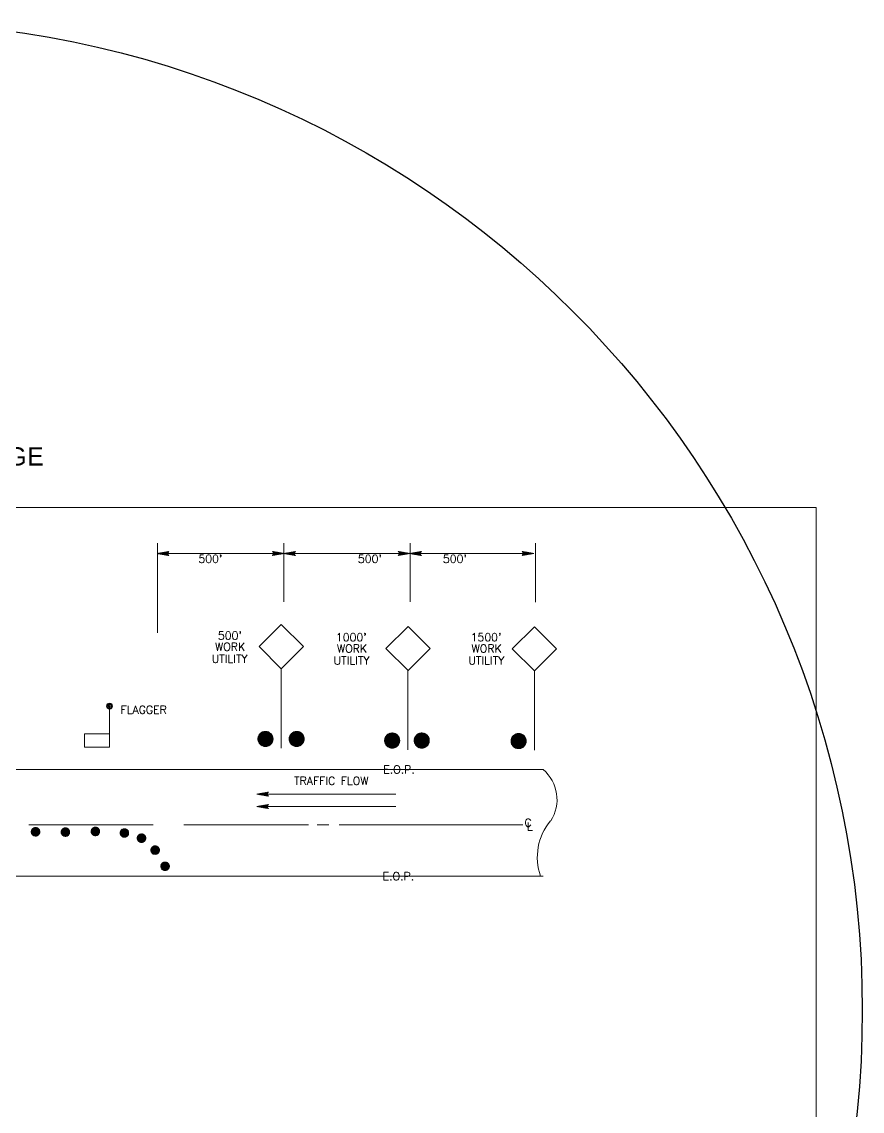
# Model space of a CAD drawing. Header units: feet. Extents: x -16154 to 3860, y -1534289809 to -1534279773.
# Drawn here: x -9061 to -8274, y -1534285388 to -1534284369 of the extents above; entities that cross this region are included whole.
import ezdxf
from ezdxf.enums import TextEntityAlignment as Align

# ---------------------------------------------------------------- set-up
doc = ezdxf.new("R2010")
doc.units = ezdxf.units.FT
doc.header["$MEASUREMENT"] = 0
for name, color, linetype, lineweight in [('16', 135, 'Continuous', 0), ('DoubleLaneStreetTRAFFIC_003 - 16', 135, 'Continuous', 0), ('DoubleLaneStreetTRAFFIC_003 - 4', 135, 'Continuous', 0), ('DoubleLaneStreetTRAFFIC_003 - SHADE', 33, 'Continuous', 0), ('Level 18', 7, 'Continuous', 0), ('Level 63', 7, 'Continuous', 0)]:
    doc.layers.add(name, color=color, linetype=linetype, lineweight=lineweight)
doc.styles.add('ROMANS', font='romans.shx', dxfattribs={"height": 6.56168})
doc.styles.add('TelcoFixed', font='font000.shx', dxfattribs={"height": 9})

# ---------------------------------------------------------------- blocks, each defined once
blk = doc.blocks.new('*U4')
at = {"layer": 'Level 63', "color": 7, "linetype": 'Continuous', "lineweight": 0, "flags": 128}
blk.add_lwpolyline([(816.6, -518.9), (816.6, 518.9), (-816.6, 518.9), (-816.6, -518.9)], close=True, dxfattribs=at)
blk = doc.blocks.new('*U3')
at = {"layer": 'Level 63', "color": 7, "linetype": 'Continuous', "lineweight": 0}
blk.add_blockref('*U4', (0, 0), dxfattribs=at)
blk = doc.blocks.new('AHSOL')
at = {"layer": '16', "color": 135, "linetype": 'Continuous'}
for p, q in [((0.0003, 0.0003), (-0.0948, 0.0167)), ((0.0003, 0.0003), (-0.0948, -0.0161)), ((-0.0947, 0.0167), (-0.0946, 0.0167)), ((-0.0928, 0.0164), (-0.0654, -0.011)), ((-0.0919, 0.0148), (-0.0907, 0.016)), ((-0.0893, 0.0127), (-0.0867, 0.0153)), ((-0.0893, -0.0151), (-0.063, 0.0112)), ((-0.0876, 0.0098), (-0.0827, 0.0147)), ((-0.0872, 0.0154), (-0.0614, -0.0103)), ((-0.0865, -0.0077), (-0.0669, 0.0119)), ((-0.086, 0.0067), (-0.0788, 0.014)), ((-0.085, 0.0031), (-0.0748, 0.0133)), ((-0.085, -0.0015), (-0.0709, 0.0126)), ((-0.085, 0.0039), (-0.0694, -0.0117)), ((-0.0837, -0.0142), (-0.059, 0.0106)), ((-0.0816, 0.0144), (-0.0575, -0.0096)), ((-0.0781, -0.0132), (-0.055, 0.0099)), ((-0.076, 0.0135), (-0.0535, -0.009)), ((-0.0725, -0.0122), (-0.0511, 0.0092)), ((-0.0704, 0.0125), (-0.0496, -0.0083)), ((-0.0669, -0.0113), (-0.0471, 0.0085)), ((-0.0647, 0.0115), (-0.0456, -0.0076)), ((-0.0613, -0.0103), (-0.0432, 0.0078)), ((-0.0591, 0.0106), (-0.0416, -0.0069)), ((-0.0557, -0.0093), (-0.0392, 0.0071)), ((-0.0535, 0.0096), (-0.0377, -0.0062)), ((-0.0501, -0.0084), (-0.0353, 0.0065)), ((-0.0479, 0.0086), (-0.0337, -0.0055)), ((-0.0445, -0.0074), (-0.0313, 0.0058)), ((-0.0423, 0.0077), (-0.0298, -0.0049)), ((-0.0389, -0.0064), (-0.0273, 0.0051)), ((-0.0367, 0.0067), (-0.0258, -0.0042)), ((-0.0333, -0.0055), (-0.0234, 0.0044)), ((-0.0311, 0.0057), (-0.0219, -0.0035)), ((-0.0277, -0.0045), (-0.0194, 0.0037)), ((-0.0255, 0.0048), (-0.0179, -0.0028)), ((-0.022, -0.0035), (-0.0155, 0.0031)), ((-0.0199, 0.0038), (-0.0139, -0.0021)), ((-0.0164, -0.0026), (-0.0115, 0.0024)), ((-0.0143, 0.0028), (-0.01, -0.0015)), ((-0.0108, -0.0016), (-0.0075, 0.0017)), ((-0.0087, 0.0019), (-0.006, -0.0008)), ((-0.0052, -0.0006), (-0.0036, 0.001)), ((-0.0031, 0.0009), (-0.0021, -0.0001)), ((-0.0935, -0.0153), (-0.0931, -0.0158)), ((-0.0909, -0.0133), (-0.0891, -0.0151)), ((-0.0885, -0.0111), (-0.0852, -0.0144)), ((-0.0868, -0.0082), (-0.0812, -0.0137)), ((-0.0857, -0.0046), (-0.0773, -0.013)), ((-0.085, -0.0007), (-0.0733, -0.0124))]:
    blk.add_line(p, q, dxfattribs=at)
at = {"layer": '16', "color": 135, "linetype": 'Continuous', "flags": 128}
blk.add_lwpolyline([(-0.0948, 0.0167), (0.0003, 0.0003), (-0.0948, -0.0161), (-0.0925, -0.0148), (-0.0915, -0.0138), (-0.0902, -0.0128), (-0.0889, -0.0115), (-0.0883, -0.0108), (-0.0873, -0.0092), (-0.0866, -0.0079), (-0.086, -0.0066), (-0.0856, -0.0043), (-0.0853, -0.003), (-0.085, -0.002), (-0.085, 0.0023), (-0.085, 0.0043), (-0.086, 0.0066), (-0.0866, 0.0082), (-0.0876, 0.0098), (-0.0883, 0.0108), (-0.0889, 0.0118), (-0.0896, 0.0131), (-0.0909, 0.0141), (-0.0919, 0.0148), (-0.0925, 0.0154), (-0.0935, 0.0161)], close=True, dxfattribs=at)
at = {"layer": '16', "color": 135, "linetype": 'Continuous'}
blk.add_arc((-0.1036, 0.0003), 0.0186, 298.07249, 61.92751, dxfattribs=at)
blk = doc.blocks.new('*U177')
at = {"layer": 'DoubleLaneStreetTRAFFIC_003 - 4', "color": 135, "linetype": 'Continuous', "ltscale": 1.522829}
for p, q in [((255.6, 484), (255.6, 399.9)), ((374.1, 484), (374.1, 429)), ((492.5, 484), (492.5, 429)), ((609.6, 484), (609.6, 428.7)), ((374.1, 474.2), (255.6, 474.2)), ((492, 474.2), (374.1, 474.2)), ((608, 474.2), (492, 474.2)), ((371.6, 292), (371.6, 366.3)), ((490.3, 290.5), (490.3, 364.8)), ((608.8, 290.1), (608.8, 364.3)), ((210.7, 305.4), (210.7, 331.7)), ((357.7, 307.6), (349.8, 299.7)), ((357.4, 307.6), (349.8, 300)), ((357.1, 307.6), (349.8, 300.3)), ((356.7, 307.6), (349.8, 300.7)), ((356.4, 307.6), (349.8, 301)), ((356, 307.6), (349.8, 301.4)), ((358.3, 307.5), (349.9, 299.1)), ((358, 307.5), (349.9, 299.4)), ((355.6, 307.5), (349.9, 301.8)), ((358.6, 307.4), (350, 298.8)), ((355.1, 307.4), (350, 302.3)), ((358.9, 307.3), (350.1, 298.5)), ((354.6, 307.3), (350.1, 302.8)), ((359.2, 307.2), (350.2, 298.2)), ((359.4, 307.1), (350.3, 298)), ((354.1, 307.1), (350.3, 303.3)), ((359.7, 307), (350.4, 297.7)), ((359.9, 306.9), (350.5, 297.5)), ((360.1, 306.8), (350.6, 297.3)), ((353.4, 306.8), (350.6, 304)), ((360.4, 306.7), (350.7, 297)), ((360.6, 306.5), (350.9, 296.8)), ((360.8, 306.4), (351, 296.6)), ((361, 306.3), (351.1, 296.4)), ((361.2, 306.1), (351.3, 296.2)), ((361.4, 305.9), (351.5, 296)), ((352.2, 305.9), (351.5, 305.2)), ((362.2, 296), (352.3, 306)), ((362.4, 296.2), (352.4, 306.1)), ((362.5, 296.4), (352.6, 306.3)), ((362.7, 296.6), (352.9, 306.4)), ((362.8, 296.8), (353.1, 306.6)), ((362.9, 297.1), (353.3, 306.7)), ((363, 297.3), (353.5, 306.8)), ((363.2, 297.5), (353.7, 306.9)), ((363.3, 297.8), (354, 307.1)), ((363.4, 298), (354.2, 307.2)), ((363.5, 298.3), (354.5, 307.3)), ((363.6, 298.5), (354.8, 307.3)), ((363.6, 298.8), (355, 307.4)), ((363.7, 299.1), (355.3, 307.5)), ((363.8, 299.4), (355.6, 307.5)), ((363.8, 299.7), (355.9, 307.6)), ((363.8, 300), (356.3, 307.6)), ((363.9, 300.4), (356.6, 307.6)), ((363.9, 300.7), (356.9, 307.6)), ((363.8, 301.1), (357.3, 307.6)), ((363.8, 301.5), (357.7, 307.6)), ((363.7, 301.9), (358.1, 307.5)), ((363.6, 302.4), (358.6, 307.4)), ((363.5, 302.9), (359.1, 307.3)), ((363.3, 303.4), (359.7, 307)), ((362.9, 304.2), (360.4, 306.7)), ((386.9, 307.6), (379, 299.7)), ((386.6, 307.6), (379, 300)), ((386.3, 307.6), (379, 300.3)), ((385.9, 307.6), (379, 300.7)), ((385.6, 307.6), (379, 301.1)), ((385.2, 307.6), (379, 301.4)), ((387.5, 307.5), (379.1, 299.1)), ((387.2, 307.5), (379.1, 299.4)), ((384.8, 307.5), (379.1, 301.9)), ((387.8, 307.4), (379.2, 298.8)), ((384.3, 307.4), (379.2, 302.3)), ((388.1, 307.3), (379.3, 298.5)), ((383.8, 307.3), (379.3, 302.8)), ((388.4, 307.2), (379.4, 298.3)), ((388.6, 307.1), (379.5, 298)), ((383.2, 307.1), (379.5, 303.4)), ((388.9, 307), (379.6, 297.7)), ((389.1, 306.9), (379.7, 297.5)), ((389.3, 306.8), (379.8, 297.3)), ((389.6, 306.7), (379.9, 297)), ((382.5, 306.7), (379.9, 304.1)), ((389.8, 306.6), (380.1, 296.8)), ((390, 306.4), (380.2, 296.6)), ((390.2, 306.3), (380.3, 296.4)), ((390.4, 306.1), (380.5, 296.2)), ((390.6, 306), (380.7, 296)), ((391.5, 296.1), (381.6, 306.1)), ((391.7, 296.3), (381.8, 306.2)), ((391.8, 296.5), (382, 306.4)), ((391.9, 296.8), (382.2, 306.5)), ((392.1, 297), (382.4, 306.6)), ((392.2, 297.2), (382.6, 306.8)), ((392.3, 297.4), (382.9, 306.9)), ((392.4, 297.7), (383.1, 307)), ((392.6, 297.9), (383.4, 307.1)), ((392.7, 298.2), (383.6, 307.2)), ((392.7, 298.4), (383.9, 307.3)), ((392.8, 298.7), (384.1, 307.4)), ((392.9, 299), (384.4, 307.5)), ((393, 299.3), (384.7, 307.5)), ((393, 299.6), (385, 307.6)), ((393, 299.9), (385.3, 307.6)), ((393.1, 300.2), (385.7, 307.6)), ((393.1, 300.6), (386, 307.6)), ((393.1, 300.9), (386.4, 307.6)), ((393, 301.3), (386.8, 307.6)), ((393, 301.7), (387.2, 307.5)), ((392.9, 302.2), (387.6, 307.5)), ((392.8, 302.6), (388.1, 307.3)), ((392.6, 303.2), (388.6, 307.1)), ((392.3, 303.8), (389.3, 306.8)), ((391.7, 304.8), (390.2, 306.3)), ((475.7, 306.2), (468.4, 298.9)), ((475.3, 306.2), (468.4, 299.2)), ((476, 306.1), (468.4, 298.6)), ((474.9, 306.1), (468.4, 299.6)), ((476.6, 306.1), (468.5, 297.9)), ((476.3, 306.1), (468.5, 298.2)), ((474.6, 306.1), (468.5, 300)), ((474.1, 306), (468.5, 300.4)), ((476.9, 306), (468.6, 297.6)), ((477.2, 305.9), (468.6, 297.3)), ((482.4, 297.6), (473.9, 306)), ((482.4, 297.9), (474.2, 306)), ((482.5, 298.2), (474.5, 306.1)), ((482.5, 298.5), (474.9, 306.1)), ((482.5, 298.8), (475.2, 306.2)), ((482.5, 299.2), (475.6, 306.2)), ((482.5, 299.6), (475.9, 306.1)), ((482.5, 299.9), (476.3, 306.1)), ((482.4, 300.4), (476.7, 306)), ((482.3, 300.8), (477.2, 305.9)), ((503.4, 306.2), (496.1, 298.9)), ((503.1, 306.2), (496.1, 299.2)), ((503.7, 306.1), (496.1, 298.5)), ((502.7, 306.1), (496.1, 299.6)), ((504.4, 306.1), (496.2, 297.9)), ((504.1, 306.1), (496.2, 298.2)), ((502.3, 306.1), (496.2, 300)), ((501.9, 306), (496.2, 300.4)), ((504.7, 306), (496.3, 297.6)), ((505, 305.9), (496.3, 297.3)), ((501.4, 305.9), (496.3, 300.9)), ((510, 297.4), (501.5, 305.9)), ((510.1, 297.7), (501.8, 306)), ((510.1, 298), (502.1, 306.1)), ((510.2, 298.3), (502.4, 306.1)), ((510.2, 298.6), (502.7, 306.1)), ((510.2, 299), (503, 306.2)), ((510.2, 299.3), (503.4, 306.2)), ((510.2, 299.7), (503.8, 306.1)), ((510.2, 300.1), (504.2, 306.1)), ((510.1, 300.5), (504.6, 306)), ((357.9, 293.6), (349.8, 301.7)), ((357.6, 293.6), (349.8, 301.4)), ((357.3, 293.5), (349.8, 301)), ((356.9, 293.5), (349.8, 300.7)), ((356.6, 293.5), (349.8, 300.3)), ((356.2, 293.6), (349.8, 300)), ((355.8, 293.6), (349.8, 299.6)), ((358.2, 293.7), (349.9, 302)), ((355.4, 293.7), (349.9, 299.1)), ((358.8, 293.8), (350, 302.5)), ((358.5, 293.7), (350, 302.3)), ((354.9, 293.8), (350, 298.7)), ((359, 293.9), (350.1, 302.8)), ((359.3, 294), (350.2, 303.1)), ((354.4, 294), (350.2, 298.1)), ((359.5, 294.1), (350.3, 303.3)), ((359.8, 294.2), (350.4, 303.6)), ((360, 294.3), (350.5, 303.8)), ((353.7, 294.2), (350.5, 297.5)), ((360.3, 294.4), (350.7, 304)), ((360.5, 294.6), (350.8, 304.3)), ((360.7, 294.7), (350.9, 304.5)), ((352.9, 294.7), (350.9, 296.7)), ((360.9, 294.8), (351.1, 304.7)), ((361.1, 295), (351.2, 304.9)), ((361.3, 295.2), (351.4, 305.1)), ((361.5, 295.3), (351.5, 305.3)), ((361.6, 305.8), (351.6, 295.8)), ((361.7, 295.5), (351.7, 305.5)), ((361.8, 305.6), (351.8, 295.6)), ((361.9, 295.7), (351.9, 305.6)), ((361.9, 305.4), (352, 295.5)), ((362, 295.8), (352.1, 305.8)), ((362.1, 305.2), (352.2, 295.3)), ((362.3, 305.1), (352.3, 295.1)), ((362.4, 304.9), (352.5, 295)), ((362.6, 304.6), (352.7, 294.8)), ((362.7, 304.4), (353, 294.7)), ((362.9, 304.2), (353.2, 294.5)), ((363, 304), (353.4, 294.4)), ((363.1, 303.8), (353.6, 294.3)), ((363.2, 303.5), (353.9, 294.2)), ((363.3, 303.3), (354.1, 294.1)), ((363.4, 303), (354.4, 294)), ((363.5, 302.8), (354.6, 293.9)), ((363.6, 302.5), (354.9, 293.8)), ((363.7, 302.2), (355.2, 293.7)), ((363.7, 301.9), (355.5, 293.7)), ((363.8, 301.6), (355.8, 293.6)), ((363.8, 301.3), (356.1, 293.6)), ((363.9, 301), (356.4, 293.5)), ((363.9, 300.6), (356.8, 293.5)), ((363.9, 300.3), (357.1, 293.5)), ((363.8, 299.9), (357.5, 293.6)), ((363.8, 299.5), (357.9, 293.6)), ((363.7, 299.1), (358.3, 293.7)), ((363.6, 298.6), (358.8, 293.8)), ((363.4, 298), (359.4, 294)), ((363.1, 297.4), (360, 294.3)), ((362.6, 296.5), (360.9, 294.8)), ((387, 293.6), (379, 301.5)), ((386.7, 293.6), (379, 301.2)), ((386.3, 293.5), (379, 300.9)), ((386, 293.5), (379, 300.6)), ((385.6, 293.5), (379, 300.2)), ((385.2, 293.6), (379, 299.8)), ((387.6, 293.7), (379.1, 302.1)), ((387.3, 293.6), (379.1, 301.9)), ((384.8, 293.6), (379.1, 299.4)), ((387.9, 293.8), (379.2, 302.4)), ((384.4, 293.7), (379.2, 298.9)), ((388.1, 293.9), (379.3, 302.7)), ((383.9, 293.9), (379.3, 298.5)), ((388.4, 293.9), (379.4, 303)), ((388.7, 294), (379.5, 303.2)), ((383.3, 294.1), (379.5, 297.9)), ((388.9, 294.1), (379.6, 303.5)), ((389.1, 294.3), (379.7, 303.7)), ((389.4, 294.4), (379.8, 303.9)), ((382.7, 294.4), (379.8, 297.2)), ((389.6, 294.5), (379.9, 304.2)), ((389.8, 294.6), (380.1, 304.4)), ((390, 294.8), (380.2, 304.6)), ((390.2, 294.9), (380.4, 304.8)), ((390.4, 295.1), (380.5, 305)), ((381.6, 295.1), (380.5, 296.2)), ((390.6, 295.2), (380.7, 305.2)), ((390.8, 305.8), (380.8, 295.8)), ((390.8, 295.4), (380.8, 305.4)), ((381.1, 305.7), (381, 305.5)), ((391, 305.6), (381, 295.6)), ((391, 295.6), (381, 305.6)), ((391.2, 295.8), (381.2, 305.7)), ((391.1, 305.4), (381.2, 295.5)), ((391.3, 296), (381.4, 305.9)), ((391.3, 305.3), (381.4, 295.3)), ((391.5, 305.1), (381.5, 295.1)), ((391.6, 304.9), (381.7, 295)), ((391.8, 304.7), (381.9, 294.8)), ((391.9, 304.5), (382.2, 294.7)), ((392.1, 304.2), (382.4, 294.6)), ((392.2, 304), (382.6, 294.4)), ((392.3, 303.8), (382.8, 294.3)), ((392.4, 303.5), (383.1, 294.2)), ((392.5, 303.3), (383.3, 294.1)), ((392.6, 303), (383.6, 294)), ((392.7, 302.8), (383.8, 293.9)), ((392.8, 302.5), (384.1, 293.8)), ((392.9, 302.2), (384.4, 293.7)), ((392.9, 301.9), (384.7, 293.7)), ((393, 301.6), (385, 293.6)), ((393, 301.3), (385.3, 293.6)), ((393.1, 301), (385.6, 293.5)), ((393.1, 300.7), (386, 293.5)), ((393.1, 300.3), (386.3, 293.5)), ((393, 299.9), (386.7, 293.6)), ((393, 299.5), (387.1, 293.6)), ((392.9, 299.1), (387.5, 293.7)), ((392.8, 298.6), (388, 293.8)), ((392.6, 298.1), (388.5, 294)), ((392.3, 297.5), (389.2, 294.3)), ((391.8, 296.6), (390, 294.8)), ((476.2, 292.1), (468.4, 299.8)), ((475.9, 292.1), (468.4, 299.5)), ((475.5, 292), (468.4, 299.2)), ((475.2, 292.1), (468.4, 298.8)), ((474.8, 292.1), (468.4, 298.4)), ((476.8, 292.2), (468.5, 300.4)), ((476.5, 292.1), (468.5, 300.1)), ((474.4, 292.1), (468.5, 298)), ((473.7, 305.9), (468.6, 300.9)), ((477.1, 292.2), (468.6, 300.7)), ((474, 292.2), (468.6, 297.6)), ((477.5, 305.9), (468.7, 297.1)), ((477.4, 292.3), (468.7, 301)), ((473.5, 292.3), (468.7, 297.1)), ((477.8, 305.8), (468.8, 296.8)), ((473.2, 305.8), (468.8, 301.4)), ((477.9, 292.5), (468.8, 301.6)), ((477.7, 292.4), (468.8, 301.3)), ((478, 305.7), (468.9, 296.5)), ((478.2, 292.6), (468.9, 301.8)), ((472.9, 292.5), (468.9, 296.6)), ((478.3, 305.6), (469, 296.3)), ((472.6, 305.5), (469, 302)), ((478.5, 305.5), (469.1, 296.1)), ((478.4, 292.7), (469.1, 302.1)), ((472.3, 292.8), (469.1, 296)), ((478.7, 305.3), (469.2, 295.8)), ((478.7, 292.8), (469.2, 302.3)), ((479, 305.2), (469.3, 295.6)), ((478.9, 292.9), (469.3, 302.5)), ((471.9, 305.2), (469.4, 302.7)), ((479.1, 293.1), (469.4, 302.7)), ((479.2, 305.1), (469.5, 295.4)), ((479.4, 304.9), (469.6, 295.2)), ((479.3, 293.2), (469.6, 303)), ((479.5, 293.3), (469.7, 303.2)), ((479.6, 304.8), (469.8, 294.9)), ((479.7, 293.5), (469.8, 303.4)), ((479.8, 304.6), (469.9, 294.7)), ((479.9, 293.6), (470, 303.6)), ((480, 304.5), (470.1, 294.5)), ((480.2, 304.3), (470.2, 294.4)), ((480.1, 293.8), (470.2, 303.8)), ((480.3, 294), (470.3, 303.9)), ((480.4, 304.2), (470.4, 294.2)), ((480.5, 294.2), (470.5, 304.1)), ((480.6, 304), (470.6, 294)), ((480.7, 294.3), (470.7, 304.3)), ((480.7, 303.8), (470.8, 293.8)), ((480.8, 294.5), (470.9, 304.5)), ((480.9, 303.6), (471, 293.7)), ((481, 294.7), (471.1, 304.6)), ((481, 303.4), (471.2, 293.5)), ((481.1, 294.9), (471.3, 304.8)), ((481.2, 303.2), (471.4, 293.4)), ((481.3, 295.1), (471.5, 304.9)), ((481.3, 303), (471.6, 293.2)), ((481.4, 295.3), (471.7, 305.1)), ((481.5, 302.8), (471.8, 293.1)), ((481.6, 295.6), (471.9, 305.2)), ((481.6, 302.6), (472, 292.9)), ((481.7, 295.8), (472.1, 305.3)), ((481.7, 302.3), (472.2, 292.8)), ((481.8, 296), (472.4, 305.4)), ((481.9, 302.1), (472.5, 292.7)), ((481.9, 296.3), (472.6, 305.6)), ((482, 301.8), (472.7, 292.6)), ((482, 296.5), (472.9, 305.7)), ((482.1, 301.6), (473, 292.5)), ((482.1, 296.8), (473.1, 305.8)), ((482.2, 301.3), (473.2, 292.4)), ((482.2, 297), (473.4, 305.8)), ((482.2, 301.1), (473.5, 292.3)), ((482.3, 297.3), (473.7, 305.9)), ((482.3, 300.8), (473.8, 292.2)), ((482.4, 300.5), (474.1, 292.2)), ((482.4, 300.2), (474.4, 292.1)), ((482.5, 299.9), (474.7, 292.1)), ((482.5, 299.6), (475, 292.1)), ((482.5, 299.2), (475.3, 292)), ((482.5, 298.9), (475.7, 292.1)), ((482.5, 298.5), (476.1, 292.1)), ((482.4, 298.1), (476.5, 292.1)), ((482.4, 297.7), (476.9, 292.2)), ((482.3, 297.2), (477.4, 292.3)), ((482.2, 301.3), (477.7, 305.8)), ((482.1, 296.7), (477.9, 292.5)), ((481.9, 301.9), (478.2, 305.6)), ((481.8, 296.1), (478.5, 292.7)), ((481.6, 302.6), (478.9, 305.2)), ((480.7, 303.9), (480.3, 304.3)), ((503.7, 292.1), (496.1, 299.6)), ((503.4, 292), (496.1, 299.3)), ((503, 292), (496.1, 298.9)), ((502.6, 292.1), (496.1, 298.6)), ((504.3, 292.1), (496.2, 300.2)), ((504, 292.1), (496.2, 299.9)), ((502.2, 292.1), (496.2, 298.2)), ((504.9, 292.3), (496.3, 300.8)), ((504.6, 292.2), (496.3, 300.5)), ((501.8, 292.2), (496.3, 297.7)), ((505.2, 305.9), (496.4, 297.1)), ((505.2, 292.3), (496.4, 301.1)), ((501.3, 292.3), (496.4, 297.3)), ((505.5, 305.8), (496.5, 296.8)), ((500.9, 305.8), (496.5, 301.4)), ((505.5, 292.4), (496.5, 301.4)), ((500.8, 292.4), (496.5, 296.8)), ((505.8, 305.7), (496.6, 296.5)), ((505.7, 292.5), (496.6, 301.6)), ((506, 305.6), (496.7, 296.3)), ((500.3, 305.6), (496.7, 301.9)), ((506, 292.6), (496.7, 301.9)), ((506.2, 305.5), (496.8, 296)), ((506.2, 292.7), (496.8, 302.1)), ((500.2, 292.7), (496.8, 296.2)), ((506.5, 305.3), (496.9, 295.8)), ((506.4, 292.8), (496.9, 302.4)), ((506.7, 293), (497, 302.6)), ((506.7, 305.2), (497.1, 295.6)), ((499.6, 305.2), (497.1, 302.7)), ((506.9, 305.1), (497.2, 295.4)), ((506.9, 293.1), (497.2, 302.8)), ((507.1, 304.9), (497.3, 295.1)), ((507.1, 293.2), (497.3, 303)), ((507.3, 304.8), (497.5, 294.9)), ((507.3, 293.4), (497.5, 303.2)), ((507.5, 304.6), (497.6, 294.7)), ((507.5, 293.5), (497.6, 303.4)), ((507.7, 304.5), (497.8, 294.5)), ((507.7, 293.7), (497.8, 303.6)), ((507.9, 293.9), (497.9, 303.8)), ((507.9, 304.3), (498, 294.3)), ((508.1, 304.1), (498.1, 294.2)), ((508.1, 294), (498.1, 304)), ((508.3, 294.2), (498.3, 304.2)), ((508.3, 304), (498.3, 294)), ((508.4, 294.4), (498.5, 304.4)), ((508.5, 303.8), (498.5, 293.8)), ((508.6, 294.6), (498.7, 304.5)), ((508.6, 303.6), (498.7, 293.7)), ((508.8, 294.8), (498.9, 304.7)), ((508.8, 303.4), (498.9, 293.5)), ((508.9, 295), (499.1, 304.8)), ((508.9, 303.2), (499.1, 293.4)), ((509, 295.2), (499.3, 305)), ((509.1, 303), (499.3, 293.2)), ((509.2, 295.4), (499.5, 305.1)), ((509.2, 302.8), (499.5, 293.1)), ((509.3, 295.6), (499.7, 305.2)), ((509.3, 302.5), (499.7, 292.9)), ((509.4, 295.9), (499.9, 305.4)), ((509.5, 302.3), (500, 292.8)), ((509.6, 296.1), (500.2, 305.5)), ((509.6, 302.1), (500.2, 292.7)), ((509.7, 296.3), (500.4, 305.6)), ((509.7, 301.8), (500.4, 292.6)), ((509.8, 296.6), (500.7, 305.7)), ((509.8, 301.6), (500.7, 292.5)), ((509.9, 296.8), (500.9, 305.8)), ((509.9, 301.3), (501, 292.4)), ((509.9, 297.1), (501.2, 305.9)), ((510, 301), (501.2, 292.3)), ((510, 300.8), (501.5, 292.2)), ((510.1, 300.5), (501.8, 292.2)), ((510.2, 300.2), (502.1, 292.1)), ((510.2, 299.9), (502.4, 292.1)), ((510.2, 299.5), (502.7, 292.1)), ((510.2, 299.2), (503.1, 292)), ((510.2, 298.8), (503.4, 292.1)), ((510.2, 298.5), (503.8, 292.1)), ((510.2, 298.1), (504.2, 292.1)), ((510.1, 297.6), (504.6, 292.2)), ((510, 301), (505, 305.9)), ((510, 297.2), (505.1, 292.3)), ((509.8, 301.5), (505.6, 305.7)), ((509.8, 296.6), (505.6, 292.5)), ((509.6, 302.1), (506.2, 305.5)), ((509.5, 296), (506.3, 292.8)), ((509.1, 302.9), (506.9, 305.1)), ((594.4, 305.7), (586.9, 298.2)), ((594.1, 305.7), (586.9, 298.5)), ((593.7, 305.7), (586.9, 298.9)), ((593.3, 305.7), (586.9, 299.3)), ((594.7, 305.6), (586.9, 297.9)), ((594.6, 291.6), (586.9, 299.3)), ((594.3, 291.6), (586.9, 299)), ((594, 291.6), (586.9, 298.7)), ((593.6, 291.6), (586.9, 298.3)), ((593.2, 291.6), (586.9, 297.9)), ((595, 305.6), (587, 297.5)), ((592.9, 305.6), (587, 299.7)), ((595.3, 305.5), (587, 297.2)), ((592.5, 305.5), (587, 300.1)), ((595.3, 291.7), (587, 299.9)), ((595, 291.7), (587, 299.6)), ((592.8, 291.7), (587, 297.5)), ((595.6, 305.5), (587.1, 297)), ((595.6, 291.8), (587.1, 300.2)), ((592.4, 291.8), (587.1, 297.1)), ((595.9, 305.4), (587.2, 296.7)), ((592, 305.4), (587.2, 300.5)), ((596.1, 291.9), (587.2, 300.8)), ((595.8, 291.8), (587.2, 300.5)), ((591.9, 291.9), (587.2, 296.6)), ((596.2, 305.3), (587.3, 296.4)), ((591.5, 305.3), (587.3, 301.1)), ((596.4, 305.2), (587.3, 296.1)), ((596.4, 292), (587.3, 301.1)), ((596.7, 305.1), (587.4, 295.9)), ((596.6, 292.1), (587.4, 301.3)), ((591.4, 292.1), (587.4, 296.1)), ((596.9, 292.2), (587.5, 301.6)), ((596.9, 305), (587.6, 295.6)), ((590.9, 305), (587.6, 301.7)), ((597.1, 292.3), (587.6, 301.8)), ((597.2, 304.9), (587.7, 295.4)), ((597.4, 304.8), (587.8, 295.2)), ((597.3, 292.4), (587.8, 302)), ((597.6, 304.7), (587.9, 295)), ((597.6, 292.6), (587.9, 302.3)), ((590.1, 304.5), (588, 302.5)), ((597.8, 292.7), (588, 302.5)), ((597.8, 304.5), (588.1, 294.7)), ((598.1, 304.4), (588.2, 294.5)), ((598, 292.9), (588.2, 302.7)), ((598.2, 293), (588.3, 302.9)), ((598.3, 304.2), (588.4, 294.3)), ((598.4, 304.1), (588.5, 294.1)), ((598.4, 293.2), (588.5, 303.1)), ((598.6, 293.3), (588.6, 303.3)), ((598.6, 303.9), (588.7, 293.9)), ((598.8, 303.7), (588.8, 293.8)), ((598.8, 293.5), (588.8, 303.5)), ((599, 303.6), (589, 293.6)), ((599, 293.7), (589, 303.6)), ((599.1, 293.8), (589.2, 303.8)), ((599.2, 303.4), (589.2, 293.4)), ((599.3, 294), (589.3, 304)), ((599.3, 303.2), (589.4, 293.2)), ((599.5, 294.2), (589.5, 304.1)), ((599.5, 303), (589.6, 293.1)), ((599.6, 294.4), (589.7, 304.3)), ((599.6, 302.8), (589.8, 292.9)), ((599.8, 294.6), (589.9, 304.4)), ((599.8, 302.6), (590, 292.8)), ((599.9, 294.8), (590.2, 304.6)), ((599.9, 302.4), (590.2, 292.6)), ((600, 295.1), (590.4, 304.7)), ((600.1, 302.2), (590.4, 292.5)), ((600.2, 295.3), (590.6, 304.8)), ((600.2, 301.9), (590.7, 292.4)), ((600.3, 295.5), (590.8, 305)), ((600.3, 301.7), (590.9, 292.3)), ((600.4, 295.8), (591.1, 305.1)), ((600.4, 301.4), (591.1, 292.2)), ((600.5, 296), (591.3, 305.2)), ((600.5, 301.2), (591.4, 292.1)), ((600.6, 296.3), (591.6, 305.3)), ((600.6, 300.9), (591.6, 292)), ((600.7, 296.5), (591.8, 305.4)), ((600.7, 300.7), (591.9, 291.9)), ((600.8, 296.8), (592.1, 305.4)), ((600.8, 300.4), (592.2, 291.8)), ((600.8, 297.1), (592.4, 305.5)), ((600.9, 300.1), (592.5, 291.7)), ((600.9, 297.4), (592.7, 305.6)), ((600.9, 299.8), (592.8, 291.7)), ((600.9, 297.7), (593, 305.6)), ((601, 299.5), (593.1, 291.6)), ((601, 298), (593.3, 305.7)), ((601, 299.2), (593.4, 291.6)), ((601, 298.3), (593.7, 305.7)), ((601, 298.8), (593.7, 291.6)), ((601, 298.7), (594, 305.7)), ((601, 298.5), (594.1, 291.6)), ((601, 299), (594.4, 305.7)), ((601, 298.1), (594.5, 291.6)), ((601, 299.4), (594.8, 305.6)), ((600.9, 297.7), (594.8, 291.6)), ((600.9, 299.8), (595.2, 305.6)), ((600.9, 297.3), (595.3, 291.7)), ((600.8, 300.3), (595.6, 305.5)), ((600.8, 296.9), (595.7, 291.8)), ((600.7, 300.8), (596.1, 305.4)), ((600.6, 296.4), (596.2, 292)), ((600.5, 301.3), (596.7, 305.1)), ((600.4, 295.8), (596.8, 292.2)), ((600.1, 302), (597.3, 304.8)), ((599.4, 303.1), (598.4, 304.1)), ((471.5, 293.3), (469.7, 295.1)), ((481.4, 295.3), (479.3, 293.2)), ((499.5, 293.1), (497.2, 295.4)), ((509.1, 295.2), (507.1, 293.2)), ((590.7, 292.4), (587.7, 295.4)), ((589.8, 292.9), (588.2, 294.5)), ((600, 295), (597.5, 292.6)), ((-618.8, 272), (455.2, 272)), ((503.9, 272), (616.8, 272)), ((478.8, 248.9), (348.8, 248.9)), ((478.8, 237.3), (348.8, 237.3)), ((251.7, 220.1), (135.2, 220.1)), ((135.2, 220.1), (161.9, 220.1)), ((137.5, 213.7), (141.5, 217.7)), ((137.5, 214), (141.2, 217.6)), ((137.5, 213.3), (141.9, 217.6)), ((137.6, 214.4), (140.7, 217.6)), ((137.6, 213), (142.2, 217.6)), ((137.6, 212.7), (142.5, 217.5)), ((137.6, 214.4), (142.3, 209.8)), ((137.7, 214.9), (140.3, 217.5)), ((137.7, 212.4), (142.7, 217.5)), ((137.7, 215), (142.8, 209.9)), ((137.7, 214.7), (142.5, 209.8)), ((137.8, 212.2), (143, 217.4)), ((137.8, 215.2), (143.1, 210)), ((137.9, 211.9), (143.2, 217.3)), ((138, 215.5), (139.7, 217.2)), ((138, 211.7), (143.5, 217.1)), ((138, 215.5), (143.3, 210.1)), ((138.1, 215.7), (143.5, 210.3)), ((138.2, 211.5), (143.7, 217)), ((138.2, 215.9), (143.8, 210.4)), ((138.3, 211.3), (143.9, 216.9)), ((138.4, 216.1), (144, 210.5)), ((138.5, 211.1), (144.1, 216.7)), ((138.5, 216.3), (144.1, 210.7)), ((138.7, 210.9), (144.3, 216.5)), ((138.7, 216.5), (144.3, 210.9)), ((138.8, 210.7), (144.5, 216.4)), ((138.9, 216.7), (144.5, 211.1)), ((139, 210.6), (144.6, 216.2)), ((139.1, 216.8), (144.7, 211.3)), ((139.2, 210.4), (144.8, 216)), ((139.3, 217), (144.8, 211.5)), ((139.4, 210.3), (144.9, 215.7)), ((139.5, 217.1), (144.9, 211.7)), ((139.7, 217.2), (145.1, 211.9)), ((139.7, 210.2), (145, 215.5)), ((139.9, 210), (145.1, 215.3)), ((140, 217.4), (145.2, 212.2)), ((140.2, 217.5), (145.3, 212.4)), ((140.2, 209.9), (145.3, 215)), ((140.4, 209.9), (145.3, 214.8)), ((140.5, 217.5), (145.4, 212.7)), ((140.7, 209.8), (145.4, 214.5)), ((140.8, 217.6), (145.4, 213)), ((141, 209.7), (145.5, 214.2)), ((141.1, 217.6), (145.5, 213.3)), ((141.4, 217.7), (145.5, 213.6)), ((141.8, 217.7), (145.5, 214)), ((142.2, 217.6), (145.4, 214.4)), ((142.7, 217.5), (145.3, 214.8)), ((143.2, 217.3), (145.1, 215.4)), ((165.5, 213.8), (169, 217.4)), ((165.5, 213.5), (169.4, 217.4)), ((165.5, 213.1), (169.7, 217.4)), ((165.5, 212.8), (170.1, 217.4)), ((165.5, 214.2), (170.2, 209.5)), ((165.6, 214.3), (168.6, 217.3)), ((165.6, 212.5), (170.4, 217.3)), ((165.6, 214.5), (170.5, 209.6)), ((165.7, 214.8), (168.1, 217.2)), ((165.7, 212.2), (170.6, 217.2)), ((165.7, 212), (170.9, 217.1)), ((165.7, 214.7), (170.8, 209.7)), ((165.8, 211.7), (171.1, 217)), ((165.8, 215), (171, 209.8)), ((165.9, 215.2), (171.3, 209.9)), ((166, 215.4), (167.4, 216.9)), ((166, 211.5), (171.4, 216.9)), ((166, 215.5), (171.5, 210)), ((166.1, 211.3), (171.6, 216.8)), ((166.2, 211.1), (171.8, 216.6)), ((166.2, 215.7), (171.7, 210.1)), ((166.3, 215.9), (171.9, 210.3)), ((166.4, 210.9), (172, 216.5)), ((166.5, 216.1), (172.1, 210.5)), ((166.6, 210.7), (172.2, 216.3)), ((166.6, 216.3), (172.3, 210.6)), ((166.7, 210.5), (172.4, 216.1)), ((166.8, 216.4), (172.4, 210.8)), ((166.9, 210.3), (172.5, 215.9)), ((167, 216.6), (172.6, 211)), ((167.1, 210.2), (172.7, 215.7)), ((167.2, 216.7), (172.8, 211.2)), ((167.3, 210), (172.8, 215.5)), ((167.5, 216.9), (172.9, 211.4)), ((167.6, 209.9), (173, 215.3)), ((167.7, 217), (173, 211.7)), ((167.8, 209.8), (173.1, 215.1)), ((167.9, 217.1), (173.1, 211.9)), ((168.1, 209.7), (173.2, 214.8)), ((168.2, 217.2), (173.2, 212.2)), ((168.3, 209.6), (173.3, 214.6)), ((168.5, 217.3), (173.3, 212.4)), ((168.6, 209.5), (173.3, 214.3)), ((168.7, 217.3), (173.4, 212.7)), ((169.1, 217.4), (173.4, 213)), ((169.4, 217.4), (173.4, 213.4)), ((169.7, 217.4), (173.4, 213.7)), ((170.2, 217.3), (173.4, 214.1)), ((170.6, 217.2), (173.3, 214.6)), ((171.2, 217), (173, 215.2)), ((193.5, 214), (197.5, 218)), ((193.6, 214.4), (197.1, 218)), ((193.6, 213.7), (197.9, 218)), ((193.6, 214.8), (196.7, 217.9)), ((193.6, 213.3), (198.2, 217.9)), ((193.6, 214.8), (198.3, 210.1)), ((193.6, 214.5), (198, 210)), ((193.7, 213.1), (198.5, 217.9)), ((193.7, 212.8), (198.7, 217.8)), ((193.7, 215), (198.6, 210.2)), ((193.8, 215.3), (196.2, 217.8)), ((193.8, 212.5), (199, 217.7)), ((193.8, 215.3), (198.8, 210.2)), ((193.9, 212.3), (199.2, 217.6)), ((193.9, 215.6), (199.1, 210.3)), ((194, 215.9), (195.6, 217.5)), ((194, 215.8), (199.3, 210.5)), ((194.1, 212), (199.5, 217.5)), ((194.1, 216), (199.6, 210.6)), ((194.2, 211.8), (199.7, 217.3)), ((194.2, 216.3), (199.8, 210.7)), ((194.3, 211.6), (199.9, 217.2)), ((194.4, 216.5), (200, 210.9)), ((194.5, 211.4), (200.1, 217)), ((194.6, 216.6), (200.2, 211)), ((194.7, 211.2), (200.3, 216.9)), ((194.7, 216.8), (200.4, 211.2)), ((194.8, 211.1), (200.5, 216.7)), ((194.9, 217), (200.5, 211.4)), ((195, 210.9), (200.6, 216.5)), ((195.1, 217.2), (200.7, 211.6)), ((195.2, 210.7), (200.8, 216.3)), ((195.3, 217.3), (200.8, 211.8)), ((195.4, 210.6), (200.9, 216.1)), ((195.5, 217.4), (201, 212)), ((195.7, 210.5), (201, 215.8)), ((195.8, 217.6), (201.1, 212.2)), ((195.9, 210.4), (201.2, 215.6)), ((196, 217.7), (201.2, 212.5)), ((196.2, 210.3), (201.3, 215.4)), ((196.3, 217.8), (201.3, 212.7)), ((196.4, 210.2), (201.4, 215.1)), ((196.5, 217.8), (201.4, 213)), ((196.7, 210.1), (201.4, 214.8)), ((196.8, 217.9), (201.4, 213.3)), ((197, 210.1), (201.5, 214.5)), ((197.1, 218), (201.5, 213.6)), ((197.3, 210), (201.5, 214.2)), ((197.5, 218), (201.5, 213.9)), ((197.8, 218), (201.5, 214.3)), ((198.2, 217.9), (201.4, 214.7)), ((198.7, 217.8), (201.3, 215.2)), ((199.3, 217.6), (201.1, 215.8)), ((220.8, 213), (224.3, 216.6)), ((220.8, 212.7), (224.7, 216.6)), ((220.8, 212.3), (225, 216.6)), ((220.8, 213.5), (223.9, 216.5)), ((220.8, 212), (225.3, 216.5)), ((220.9, 211.7), (225.6, 216.5)), ((220.9, 211.4), (225.9, 216.4)), ((221, 214), (223.4, 216.3)), ((221, 211.2), (226.2, 216.3)), ((221.1, 210.9), (226.4, 216.2)), ((221.1, 214.3), (226.5, 209)), ((221.2, 210.7), (226.7, 216.1)), ((221.3, 214.6), (222.7, 216)), ((221.3, 214.6), (226.7, 209.1)), ((221.4, 210.5), (226.9, 216)), ((221.4, 214.8), (226.9, 209.3)), ((221.5, 210.3), (227.1, 215.8)), ((221.5, 215), (227.1, 209.4)), ((221.7, 210.1), (227.3, 215.7)), ((221.7, 215.2), (227.3, 209.6)), ((221.8, 209.9), (227.5, 215.5)), ((221.9, 215.4), (227.5, 209.8)), ((222, 209.7), (227.6, 215.3)), ((222.1, 215.5), (227.7, 209.9)), ((222.2, 215.7), (227.8, 210.1)), ((222.2, 209.5), (227.8, 215.1)), ((222.4, 215.9), (228, 210.3)), ((222.4, 209.4), (228, 214.9)), ((222.6, 209.2), (228.1, 214.7)), ((222.7, 216), (228.1, 210.5)), ((222.8, 209.1), (228.2, 214.5)), ((222.9, 216.1), (228.3, 210.8)), ((223.1, 216.2), (228.4, 211)), ((223.1, 209), (228.4, 214.3)), ((223.4, 216.3), (228.5, 211.3)), ((223.6, 216.4), (228.6, 211.5)), ((223.9, 216.5), (228.6, 211.8)), ((224.2, 216.6), (228.7, 212.1)), ((224.6, 216.6), (228.7, 212.4)), ((224.9, 216.6), (228.7, 212.8)), ((225.3, 216.5), (228.7, 213.2)), ((225.7, 216.5), (228.6, 213.6)), ((226.3, 216.3), (228.4, 214.2)), ((227.1, 215.8), (227.9, 215)), ((280.4, 220.1), (307.2, 220.1)), ((397, 220.1), (280.4, 220.1)), ((416.2, 220.1), (405.2, 220.1)), ((597.8, 220.1), (425.8, 220.1)), ((137.5, 213.8), (141.6, 209.7)), ((137.5, 213.4), (141.3, 209.7)), ((137.6, 214.1), (141.9, 209.7)), ((137.6, 213), (140.9, 209.8)), ((137.7, 212.6), (140.4, 209.9)), ((137.9, 212), (139.8, 210.1)), ((141.3, 209.7), (145.5, 213.8)), ((141.7, 209.7), (145.5, 213.5)), ((142.1, 209.7), (145.4, 213.1)), ((142.5, 209.8), (145.4, 212.7)), ((143.1, 210), (145.2, 212.1)), ((143.9, 210.5), (144.7, 211.3)), ((165.5, 213.9), (169.9, 209.5)), ((165.5, 213.5), (169.6, 209.4)), ((165.5, 213.2), (169.2, 209.5)), ((165.5, 212.8), (168.8, 209.5)), ((165.6, 212.3), (168.4, 209.6)), ((165.8, 211.8), (167.8, 209.8)), ((166.5, 210.7), (166.7, 210.6)), ((168.9, 209.5), (173.4, 214)), ((169.2, 209.5), (173.4, 213.7)), ((169.6, 209.4), (173.4, 213.3)), ((170, 209.5), (173.4, 212.9)), ((170.4, 209.6), (173.3, 212.5)), ((170.9, 209.7), (173.2, 212)), ((171.6, 210.1), (172.8, 211.2)), ((193.5, 214.1), (197.7, 210)), ((193.6, 213.8), (197.3, 210)), ((193.6, 213.4), (196.9, 210.1)), ((193.7, 212.9), (196.4, 210.2)), ((193.9, 212.4), (195.9, 210.4)), ((194.5, 211.4), (194.9, 211)), ((197.7, 210), (201.5, 213.8)), ((198.1, 210.1), (201.5, 213.4)), ((198.5, 210.1), (201.4, 213)), ((199.1, 210.3), (201.2, 212.5)), ((199.9, 210.8), (200.8, 211.7)), ((220.8, 213.3), (225.4, 208.7)), ((220.8, 212.9), (225.1, 208.6)), ((220.8, 212.6), (224.7, 208.6)), ((220.8, 212.2), (224.4, 208.6)), ((220.8, 211.8), (223.9, 208.7)), ((220.9, 213.8), (226, 208.8)), ((220.9, 213.6), (225.7, 208.7)), ((221, 214.1), (226.2, 208.9)), ((221, 211.3), (223.5, 208.8)), ((221.2, 210.7), (222.8, 209.1)), ((223.3, 208.9), (228.5, 214)), ((223.6, 208.8), (228.5, 213.7)), ((223.9, 208.7), (228.6, 213.5)), ((224.2, 208.7), (228.7, 213.2)), ((224.5, 208.6), (228.7, 212.8)), ((224.8, 208.6), (228.7, 212.5)), ((225.2, 208.7), (228.7, 212.1)), ((225.7, 208.7), (228.6, 211.7)), ((226.2, 208.9), (228.4, 211.2)), ((226.9, 209.3), (228.1, 210.4)), ((236.8, 208), (240.4, 211.7)), ((236.8, 207.6), (240.8, 211.7)), ((236.8, 207.3), (241.1, 211.7)), ((236.8, 208.4), (240, 211.6)), ((236.8, 207), (241.5, 211.6)), ((236.8, 208.3), (241.4, 203.8)), ((236.8, 208), (241, 203.8)), ((236.8, 207.7), (240.7, 203.7)), ((236.8, 207.3), (240.3, 203.8)), ((236.8, 206.9), (239.9, 203.8)), ((236.9, 206.7), (241.7, 211.6)), ((236.9, 208.9), (239.6, 211.5)), ((236.9, 208.9), (241.9, 203.9)), ((236.9, 208.6), (241.7, 203.8)), ((237, 206.4), (242, 211.5)), ((237, 209.2), (242.2, 204)), ((237, 206.4), (239.4, 204)), ((237.1, 206.2), (242.3, 211.4)), ((237.1, 209.4), (242.4, 204.1)), ((237.2, 209.5), (239, 211.3)), ((237.2, 205.9), (242.5, 211.3)), ((237.3, 205.7), (242.7, 211.2)), ((237.3, 209.7), (242.7, 204.2)), ((237.3, 205.7), (238.8, 204.3)), ((237.4, 205.5), (243, 211)), ((237.4, 209.9), (242.9, 204.4)), ((237.5, 210.1), (243.1, 204.5)), ((237.6, 205.3), (243.2, 210.9)), ((237.7, 205.1), (243.4, 210.7)), ((237.7, 210.3), (243.3, 204.7)), ((237.9, 204.9), (243.5, 210.5)), ((237.9, 210.5), (243.5, 204.8)), ((238, 210.6), (243.7, 205)), ((238.1, 204.7), (243.7, 210.4)), ((238.2, 210.8), (243.8, 205.2)), ((238.3, 204.6), (243.9, 210.2)), ((238.4, 211), (244, 205.4)), ((238.5, 204.4), (244, 210)), ((238.6, 211.1), (244.1, 205.6)), ((238.7, 204.3), (244.2, 209.7)), ((238.9, 211.2), (244.3, 205.8)), ((238.9, 204.2), (244.3, 209.5)), ((239.1, 211.3), (244.4, 206.1)), ((239.2, 204.1), (244.4, 209.3)), ((239.4, 211.4), (244.5, 206.3)), ((239.4, 204), (244.5, 209)), ((239.6, 211.5), (244.6, 206.6)), ((239.7, 203.9), (244.6, 208.8)), ((239.9, 211.6), (244.6, 206.9)), ((240, 203.8), (244.6, 208.5)), ((240.2, 211.7), (244.7, 207.2)), ((240.3, 203.8), (244.7, 208.2)), ((240.5, 211.7), (244.7, 207.5)), ((240.6, 203.7), (244.7, 207.8)), ((240.9, 211.7), (244.7, 207.9)), ((241, 203.7), (244.7, 207.5)), ((241.3, 211.7), (244.7, 208.2)), ((241.4, 203.8), (244.7, 207.1)), ((241.7, 211.6), (244.6, 208.7)), ((241.8, 203.9), (244.6, 206.6)), ((242.2, 211.4), (244.4, 209.2)), ((242.4, 204.1), (244.3, 206)), ((243, 211), (244, 210)), ((249.6, 197.2), (252.9, 200.5)), ((249.6, 196.8), (253.3, 200.5)), ((249.6, 196.4), (253.6, 200.5)), ((249.6, 196.1), (254, 200.5)), ((249.6, 195.8), (254.3, 200.4)), ((249.6, 197.3), (254.3, 192.6)), ((249.6, 196.9), (254, 192.6)), ((249.6, 196.6), (253.6, 192.6)), ((249.6, 196.2), (253.3, 192.6)), ((249.6, 195.8), (252.9, 192.6)), ((249.7, 197.6), (252.4, 200.4)), ((249.7, 195.5), (254.6, 200.4)), ((249.7, 197.5), (254.5, 192.7)), ((249.7, 195.4), (252.4, 192.7)), ((249.8, 195.2), (254.8, 200.3)), ((249.8, 197.8), (254.8, 192.8)), ((249.9, 195), (255.1, 200.2)), ((249.9, 198.2), (251.9, 200.1)), ((249.9, 198.1), (255.1, 192.9)), ((250, 194.7), (255.3, 200.1)), ((250, 198.3), (255.3, 193)), ((250, 194.8), (251.8, 192.9)), ((250.1, 194.5), (255.6, 199.9)), ((250.1, 198.5), (255.5, 193.1)), ((250.2, 198.8), (255.8, 193.2)), ((250.3, 194.3), (255.8, 199.8)), ((250.4, 194.1), (256, 199.7)), ((250.4, 199), (256, 193.4)), ((250.5, 199.2), (256.2, 193.5)), ((250.6, 193.9), (256.2, 199.5)), ((250.7, 193.7), (256.4, 199.3)), ((250.7, 199.3), (256.3, 193.7)), ((250.9, 199.5), (256.5, 193.9)), ((250.9, 193.5), (256.5, 199.1)), ((251.1, 199.7), (256.7, 194.1)), ((251.1, 193.4), (256.7, 199)), ((251.3, 199.8), (256.8, 194.3)), ((251.3, 193.2), (256.8, 198.7)), ((251.5, 200), (257, 194.5)), ((251.5, 193.1), (257, 198.5)), ((251.7, 200.1), (257.1, 194.7)), ((251.8, 193), (257.1, 198.3)), ((252, 200.2), (257.2, 195)), ((252, 192.9), (257.2, 198.1)), ((252.2, 200.3), (257.3, 195.2)), ((252.3, 192.8), (257.3, 197.8)), ((252.5, 200.4), (257.4, 195.5)), ((252.5, 192.7), (257.4, 197.5)), ((252.8, 200.4), (257.4, 195.8)), ((252.8, 192.6), (257.5, 197.2)), ((253.1, 200.5), (257.5, 196.1)), ((253.1, 192.6), (257.5, 196.9)), ((253.4, 200.5), (257.5, 196.4)), ((253.5, 192.6), (257.5, 196.6)), ((253.8, 200.5), (257.5, 196.8)), ((253.8, 192.6), (257.5, 196.2)), ((254.2, 200.5), (257.5, 197.2)), ((254.2, 192.6), (257.5, 195.8)), ((254.7, 200.3), (257.4, 197.6)), ((254.7, 192.7), (257.3, 195.4)), ((255.2, 200.1), (257.1, 198.2)), ((255.3, 193), (257.1, 194.8)), ((258.8, 181.5), (262.8, 185.4)), ((258.8, 181.1), (263.1, 185.4)), ((258.9, 181.8), (262.4, 185.4)), ((258.9, 182.3), (262, 185.3)), ((258.9, 180.8), (263.4, 185.3)), ((258.9, 180.5), (263.7, 185.3)), ((259, 180.2), (264, 185.2)), ((259.1, 182.8), (261.5, 185.2)), ((259.1, 180), (264.3, 185.1)), ((259.2, 179.7), (264.5, 185)), ((259.3, 179.5), (264.7, 184.9)), ((259.4, 183.4), (260.8, 184.8)), ((259.5, 179.3), (265, 184.8)), ((259.6, 179.1), (265.2, 184.6)), ((259.6, 183.7), (265.1, 178.2)), ((259.7, 183.9), (265.3, 178.3)), ((259.8, 178.9), (265.4, 184.5)), ((259.9, 178.7), (265.6, 184.3)), ((259.9, 184.1), (265.5, 178.5)), ((260.1, 184.3), (265.7, 178.7)), ((260.1, 178.5), (265.7, 184.1)), ((260.2, 184.4), (265.8, 178.8)), ((260.3, 178.3), (265.9, 183.9)), ((260.4, 184.6), (266, 179)), ((260.5, 178.2), (266, 183.7)), ((260.6, 184.7), (266.1, 179.2)), ((260.9, 184.9), (266.3, 179.5)), ((261.1, 185), (266.4, 179.7)), ((261.3, 185.1), (266.5, 179.9)), ((261.6, 185.2), (266.6, 180.2)), ((261.9, 185.3), (266.7, 180.5)), ((262.2, 185.3), (266.7, 180.8)), ((262.5, 185.4), (266.8, 181.1)), ((262.8, 185.4), (266.8, 181.4)), ((263.2, 185.4), (266.8, 181.8)), ((263.6, 185.3), (266.7, 182.2)), ((264.1, 185.2), (266.6, 182.7)), ((264.7, 184.9), (266.3, 183.3)), ((258.8, 181.6), (263, 177.4)), ((258.8, 181.3), (262.7, 177.4)), ((258.9, 182.2), (263.6, 177.5)), ((258.9, 181.9), (263.3, 177.5)), ((258.9, 180.9), (262.3, 177.5)), ((259, 182.5), (263.9, 177.6)), ((259, 180.4), (261.8, 177.6)), ((259.1, 182.8), (264.2, 177.7)), ((259.1, 179.9), (261.3, 177.7)), ((259.2, 183), (264.4, 177.8)), ((259.3, 183.3), (264.7, 177.9)), ((259.4, 183.5), (264.9, 178)), ((259.6, 179.1), (260.5, 178.2)), ((260.7, 178), (266.2, 183.5)), ((260.9, 177.9), (266.3, 183.3)), ((261.2, 177.8), (266.4, 183.1)), ((261.4, 177.7), (266.5, 182.8)), ((261.7, 177.6), (266.6, 182.5)), ((262, 177.5), (266.7, 182.3)), ((262.3, 177.5), (266.8, 182)), ((262.6, 177.4), (266.8, 181.6)), ((262.9, 177.4), (266.8, 181.3)), ((263.3, 177.5), (266.8, 180.9)), ((263.7, 177.5), (266.7, 180.5)), ((264.3, 177.7), (266.5, 180)), ((265, 178.1), (266.1, 179.2)), ((-620.7, 172.1), (463.1, 172.1)), ((503.2, 172.1), (616.8, 172.1))]:
    blk.add_line(p, q, dxfattribs=at)
at = {"layer": 'DoubleLaneStreetTRAFFIC_003 - 4', "color": 135, "linetype": 'Continuous', "ltscale": 1.522829, "flags": 128}
for points in [[(392.3, 387), (371.6, 366.3), (350.9, 387), (371.6, 407.7)], [(511.1, 385.3), (490.5, 364.6), (469.7, 385.3), (490.4, 406)], [(629.4, 385), (608.8, 364.3), (588, 385), (608.7, 405.7)], [(187.2, 292.8), (210.7, 292.8), (210.7, 305.4), (187.2, 305.4)]]:
    blk.add_lwpolyline(points, close=True, dxfattribs=at)
at = {"layer": 'DoubleLaneStreetTRAFFIC_003 - 4', "color": 135, "linetype": 'Continuous', "ltscale": 1.522829}
for centre, radius in [((210.8, 331.4), 2.74), ((210.9, 331.4), 2.21), ((210.9, 331.5), 1.4), ((210.7, 331.5), 0.346), ((356.8, 300.6), 7.06), ((386, 300.6), 7.06), ((475.5, 299.1), 7.06), ((503.2, 299.1), 7.06), ((593.9, 298.6), 7.06), ((141.5, 213.7), 3.98), ((169.4, 213.4), 3.98), ((197.5, 214), 3.98), ((224.7, 212.6), 3.98), ((240.7, 207.7), 3.98), ((253.5, 196.5), 3.98), ((262.8, 181.4), 3.98)]:
    blk.add_circle(centre, radius, dxfattribs=at)
for centre, radius, start, end in [((593.2, 243.9), 36.7, 326.8834, 49.9783), ((664.5, 189.7), 53.1, 139.8618, 199.3246)]:
    blk.add_arc(centre, radius, start, end, dxfattribs=at)
at = {"layer": 'DoubleLaneStreetTRAFFIC_003 - SHADE', "linetype": 'Continuous', "ltscale": 1.522829}
for p, q in [((455.2, 272), (503.9, 272)), ((463.1, 172.1), (503.2, 172.1))]:
    blk.add_line(p, q, dxfattribs=at)
at = {"layer": 'DoubleLaneStreetTRAFFIC_003 - 16', "color": 135, "linetype": 'Continuous', "ltscale": 1.522829, "xscale": 114.2121669744367, "yscale": 114.2121669744367, "zscale": 114.2121669744367, "rotation": 180}
for p in [(255.6, 474.2), (374.1, 474.2), (492, 474.2)]:
    blk.add_blockref('AHSOL', p, dxfattribs=at)
at = {"layer": 'DoubleLaneStreetTRAFFIC_003 - 16', "color": 135, "linetype": 'Continuous', "ltscale": 1.522829, "xscale": 114.2121669744367, "yscale": 114.2121669744367, "zscale": 114.2121669744367}
for p in [(374.1, 474.2), (492, 474.2), (608, 474.2)]:
    blk.add_blockref('AHSOL', p, dxfattribs=at)
at = {"layer": 'DoubleLaneStreetTRAFFIC_003 - 16', "color": 135, "linetype": 'Continuous', "ltscale": 1.522829, "extrusion": (0, 0, -1), "xscale": 114.2121669744367, "yscale": 114.2121669744367, "zscale": 114.2121669744367}
for p in [(-348.8, 248.9), (-348.8, 237.3)]:
    blk.add_blockref('AHSOL', p, dxfattribs=at)
at = {"layer": 'DoubleLaneStreetTRAFFIC_003 - 4', "color": 135, "linetype": 'Continuous', "style": 'ROMANS'}
for s, p in [("500'", (294, 469.2)), ("500'", (443.4, 469.2)), ("500'", (523, 469.2)), ('FLAGGER', (221.1, 327.9))]:
    blk.add_text(s, height=7.49, dxfattribs=at).set_placement(p, align=Align.MIDDLE_LEFT)
for s, height, p in [("500'", 7.49, (323.5, 397.4)), ("1000'", 7.49, (437.2, 395.8)), ("1500'", 7.49, (563.4, 395.8)), ('WORK', 7.49, (323.7, 386.9)), ('WORK', 7.49, (437.9, 385.2)), ('WORK', 7.49, (564, 385.2)), ('UTILITY', 7.49, (323.3, 375.6)), ('UTILITY', 7.49, (437.5, 374)), ('UTILITY', 7.49, (563.7, 374)), ('E.O.P.', 7.49, (481.9, 272)), ('TRAFFIC FLOW', 7.494, (418.5, 261.4)), ('C', 7.49, (602.8, 222.2)), ('L', 7.49, (604.4, 218.6)), ('E.O.P.', 7.49, (481.3, 172.1))]:
    blk.add_text(s, height=height, dxfattribs=at).set_placement(p, align=Align.MIDDLE_CENTER)

msp = doc.modelspace()

# ---------------------------------------------------------------- block references
at = {"layer": 'DoubleLaneStreetTRAFFIC_003 - 4', "color": 135, "linetype": 'Continuous', "ltscale": 1.522829}
msp.add_blockref('*U177', (-9189.4, -1534285340.5), dxfattribs=at)
at = {"layer": 'Level 63', "color": 7, "linetype": 'Continuous', "lineweight": 0}
msp.add_blockref('*U3', (-9133.5, -1534285342), dxfattribs=at)

# ---------------------------------------------------------------- texts
at = {"layer": 'Level 18', "color": 7, "linetype": 'Continuous', "lineweight": 40, "insert": (-9335.5, -1534284766.9), "char_height": 17.038, "attachment_point": 1, "line_spacing_factor": 0.6, "style": 'TelcoFixed', "bg_fill": 3, "box_fill_scale": 1, "bg_fill_color": 178, "bg_fill_transparency": 0}
msp.add_mtext('\\T1.043;TRAFFIC CONTROL PAGE', dxfattribs=at)

# ---------------------------------------------------------------- next in the draw order: linework, layer by layer
at = {"layer": 'Level 18', "color": 1, "linetype": 'Continuous', "lineweight": 30, "ltscale": 8.004}
msp.add_circle((-9199, -1534285294), 925.4, dxfattribs=at)

doc.saveas('drawing.dxf')
